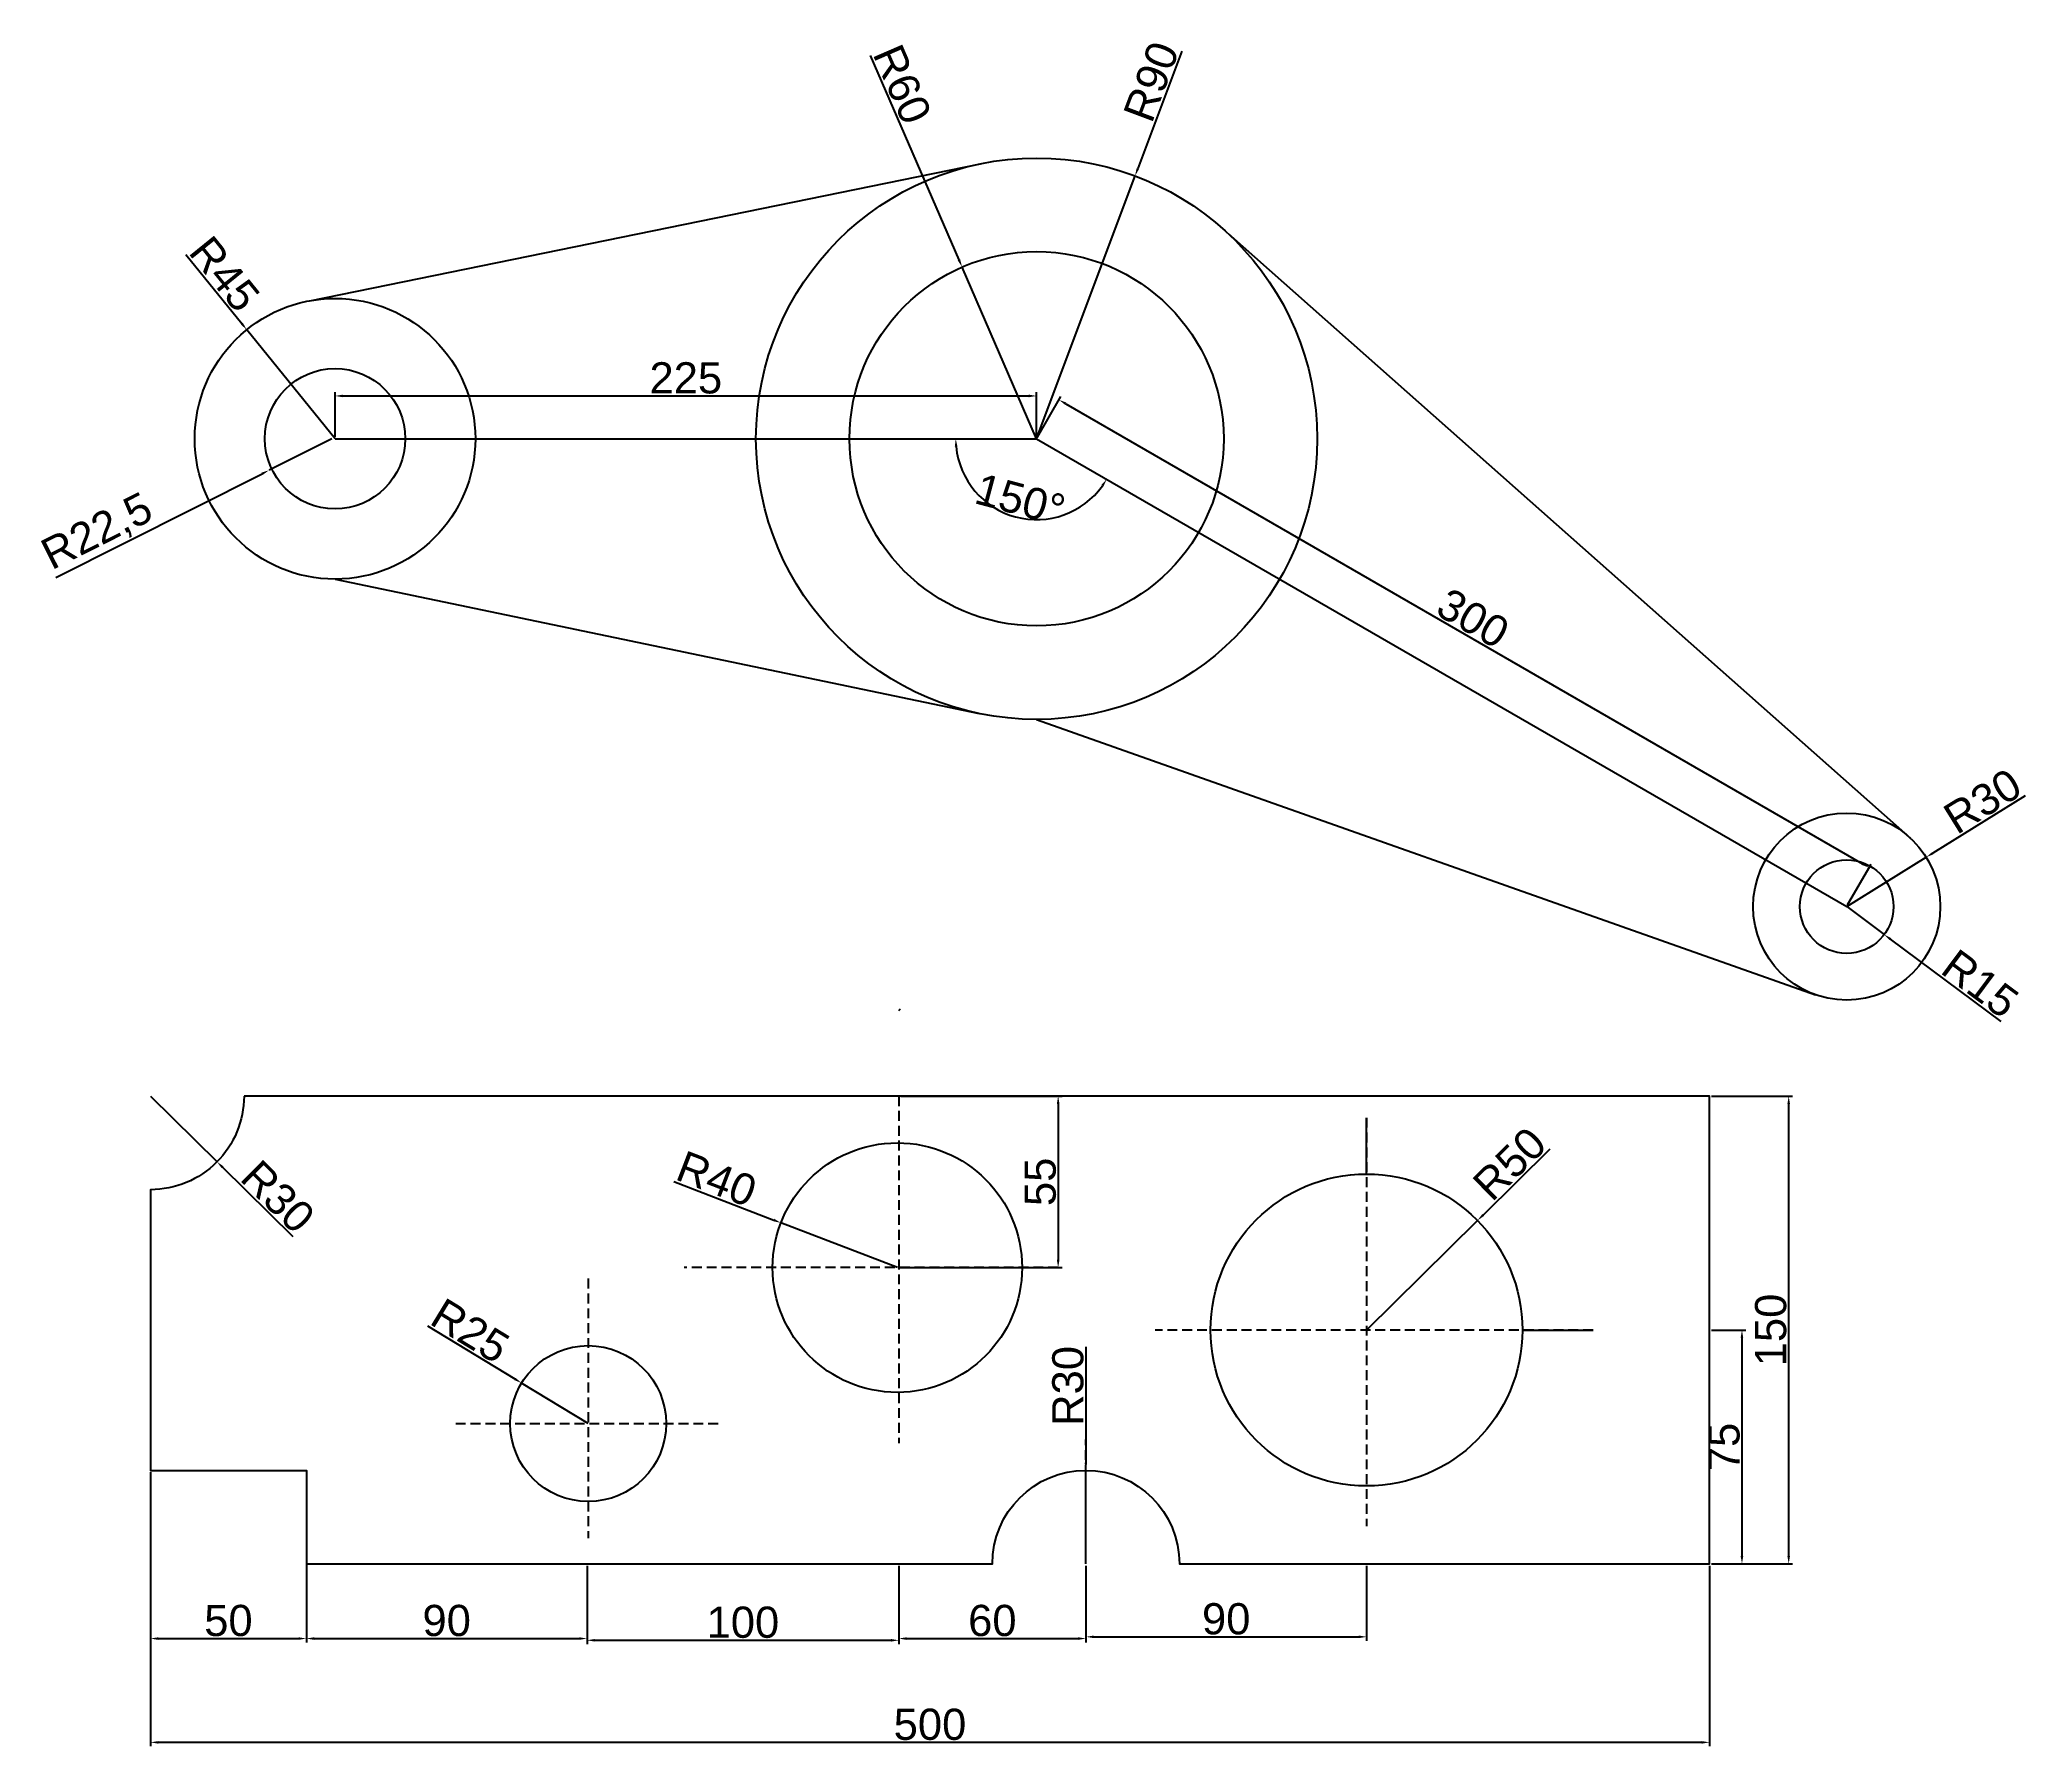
# Model space of a CAD drawing. Header units: millimetres. Extents: x 3122 to 3759, y 1299 to 1846.
import ezdxf

# ---------------------------------------------------------------- set-up
doc = ezdxf.new("R2010")
doc.units = ezdxf.units.MM
doc.linetypes.add('HIDDEN2', pattern=[4.7625, 3.175, -1.5875])
doc.styles.get("Standard").update_dxf_attribs({"font": 'arial.ttf'})
doc.dimstyles.new('ISO-25', dxfattribs={"dimtxt": 2.5, "dimasz": 2.5, "dimexe": 1.25, "dimexo": 0.625, "dimtad": 1, "dimtxsty": 'Standard', "dimcen": 2.5, "dimadec": 0, "dimazin": 0, "dimtfac": 1, "dimtmove": 0, "dimatfit": 3, "dimfxl": 1, "dimarcsym": 0})

# ---------------------------------------------------------------- blocks, each defined once
blk = doc.blocks.new('*D35')
at = {"color": 0, "linetype": 'Continuous', "lineweight": -2, "transparency": 16777216}
for p, q in [((3217.17, 1718.46), (3217.17, 1732.81)), ((3442.17, 1718.46), (3442.17, 1732.81)), ((3219.67, 1731.56), (3439.67, 1731.56))]:
    blk.add_line(p, q, dxfattribs=at)
at = {"color": 0, "linetype": 'Continuous', "transparency": 16777216}
for points in [[(3219.67, 1731.98), (3219.67, 1731.14), (3217.17, 1731.56)], [(3439.67, 1731.98), (3439.67, 1731.14), (3442.17, 1731.56)]]:
    blk.add_solid(points, dxfattribs=at)
at = {"layer": 'Defpoints', "color": 0, "linetype": 'Continuous', "transparency": 16777216}
for p in [(3442.17, 1731.56), (3217.17, 1717.83), (3442.17, 1717.83)]:
    blk.add_point(p, dxfattribs=at)
at = {"color": 0, "linetype": 'Continuous', "transparency": 16777216, "insert": (3329.67, 1737.29), "char_height": 10, "attachment_point": 5}
blk.add_mtext('225', dxfattribs=at)
blk = doc.blocks.new('*D36')
at = {"color": 0, "linetype": 'Continuous', "lineweight": -2, "transparency": 16777216}
for p, q in [((3442.49, 1718.38), (3449.99, 1731.38)), ((3451.53, 1729.05), (3707.01, 1581.55)), ((3702.29, 1568.38), (3709.8, 1581.38))]:
    blk.add_line(p, q, dxfattribs=at)
at = {"color": 0, "linetype": 'Continuous', "transparency": 16777216}
for points in [[(3451.74, 1729.41), (3451.33, 1728.69), (3449.37, 1730.3)], [(3707.22, 1581.91), (3706.8, 1581.19), (3709.18, 1580.3)]]:
    blk.add_solid(points, dxfattribs=at)
at = {"layer": 'Defpoints', "color": 0, "linetype": 'Continuous', "transparency": 16777216}
for p in [(3442.17, 1717.83), (3709.18, 1580.3), (3701.98, 1567.83)]:
    blk.add_point(p, dxfattribs=at)
at = {"color": 0, "linetype": 'Continuous', "transparency": 16777216, "insert": (3582.14, 1660.26), "char_height": 10, "attachment_point": 5, "rotation": 330}
blk.add_mtext('300', dxfattribs=at)
blk = doc.blocks.new('*D25')
at = {"color": 0, "linetype": 'Continuous', "lineweight": -2, "transparency": 16777216}
for p, q in [((3169.36, 1776.87), (3187.28, 1754.75)), ((3217.17, 1717.83), (3188.85, 1752.8))]:
    blk.add_line(p, q, dxfattribs=at)
at = {"color": 0, "linetype": 'Continuous', "transparency": 16777216}
blk.add_solid([(3187.6, 1755.01), (3186.95, 1754.48), (3188.85, 1752.8)], dxfattribs=at)
at = {"layer": 'Defpoints', "color": 0, "linetype": 'Continuous', "transparency": 16777216}
for p in [(3188.85, 1752.8), (3217.17, 1717.83)]:
    blk.add_point(p, dxfattribs=at)
at = {"color": 0, "linetype": 'Continuous', "transparency": 16777216, "insert": (3181.74, 1770.66), "char_height": 10, "attachment_point": 5, "rotation": 309.0035}
blk.add_mtext('R45', dxfattribs=at)
blk = doc.blocks.new('*D26')
at = {"color": 0, "linetype": 'Continuous', "lineweight": -2, "transparency": 16777216}
for p, q in [((3216.11, 1717.83), (3196.01, 1707.73)), ((3127.62, 1673.36), (3193.77, 1706.61))]:
    blk.add_line(p, q, dxfattribs=at)
at = {"color": 0, "linetype": 'Continuous', "transparency": 16777216}
blk.add_solid([(3193.59, 1706.98), (3193.96, 1706.24), (3196.01, 1707.73)], dxfattribs=at)
at = {"layer": 'Defpoints', "color": 0, "linetype": 'Continuous', "transparency": 16777216}
for p in [(3216.11, 1717.83), (3196.01, 1707.73)]:
    blk.add_point(p, dxfattribs=at)
at = {"color": 0, "linetype": 'Continuous', "transparency": 16777216, "insert": (3141.12, 1687.57), "char_height": 10, "attachment_point": 5, "rotation": 26.68329}
blk.add_mtext('R22,5', dxfattribs=at)
blk = doc.blocks.new('*D27')
at = {"color": 0, "linetype": 'Continuous', "lineweight": -2, "transparency": 16777216}
for p, q in [((3488.72, 1842.07), (3474.63, 1804.45)), ((3442.17, 1717.83), (3473.75, 1802.11))]:
    blk.add_line(p, q, dxfattribs=at)
at = {"color": 0, "linetype": 'Continuous', "transparency": 16777216}
blk.add_solid([(3474.24, 1804.6), (3475.02, 1804.31), (3473.75, 1802.11)], dxfattribs=at)
at = {"layer": 'Defpoints', "color": 0, "linetype": 'Continuous', "transparency": 16777216}
for p in [(3473.75, 1802.11), (3442.17, 1717.83)]:
    blk.add_point(p, dxfattribs=at)
at = {"color": 0, "linetype": 'Continuous', "transparency": 16777216, "insert": (3478.95, 1832.33), "char_height": 10, "attachment_point": 5, "rotation": 69.45988}
blk.add_mtext('R90', dxfattribs=at)
blk = doc.blocks.new('*D28')
at = {"color": 0, "linetype": 'Continuous', "lineweight": -2, "transparency": 16777216}
for p, q in [((3388.82, 1840.72), (3417.28, 1775.16)), ((3442.17, 1717.83), (3418.28, 1772.87))]:
    blk.add_line(p, q, dxfattribs=at)
at = {"color": 0, "linetype": 'Continuous', "transparency": 16777216}
blk.add_solid([(3417.67, 1775.33), (3416.9, 1775), (3418.28, 1772.87)], dxfattribs=at)
at = {"layer": 'Defpoints', "color": 0, "linetype": 'Continuous', "transparency": 16777216}
for p in [(3418.28, 1772.87), (3442.17, 1717.83)]:
    blk.add_point(p, dxfattribs=at)
at = {"color": 0, "linetype": 'Continuous', "transparency": 16777216, "insert": (3399.08, 1831.49), "char_height": 10, "attachment_point": 5, "rotation": 293.46771}
blk.add_mtext('R60', dxfattribs=at)
blk = doc.blocks.new('*D29')
at = {"color": 0, "linetype": 'Continuous', "lineweight": -2, "transparency": 16777216}
for p, q in [((3759.26, 1603.36), (3729.6, 1584.97)), ((3701.98, 1567.83), (3727.47, 1583.65))]:
    blk.add_line(p, q, dxfattribs=at)
at = {"color": 0, "linetype": 'Continuous', "transparency": 16777216}
blk.add_solid([(3729.38, 1585.32), (3729.82, 1584.61), (3727.47, 1583.65)], dxfattribs=at)
at = {"layer": 'Defpoints', "color": 0, "linetype": 'Continuous', "transparency": 16777216}
for p in [(3727.47, 1583.65), (3701.98, 1567.83)]:
    blk.add_point(p, dxfattribs=at)
at = {"color": 0, "linetype": 'Continuous', "transparency": 16777216, "insert": (3745.56, 1601.62), "char_height": 10, "attachment_point": 5, "rotation": 31.81241}
blk.add_mtext('R30', dxfattribs=at)
blk = doc.blocks.new('*D30')
at = {"color": 0, "linetype": 'Continuous', "lineweight": -2, "transparency": 16777216}
for p, q in [((3701.98, 1567.83), (3714.01, 1558.87)), ((3751.48, 1530.96), (3716.01, 1557.38))]:
    blk.add_line(p, q, dxfattribs=at)
at = {"color": 0, "linetype": 'Continuous', "transparency": 16777216}
blk.add_solid([(3716.26, 1557.71), (3715.77, 1557.05), (3714.01, 1558.87)], dxfattribs=at)
at = {"layer": 'Defpoints', "color": 0, "linetype": 'Continuous', "transparency": 16777216}
for p in [(3701.98, 1567.83), (3714.01, 1558.87)]:
    blk.add_point(p, dxfattribs=at)
at = {"color": 0, "linetype": 'Continuous', "transparency": 16777216, "insert": (3744.79, 1543.09), "char_height": 10, "attachment_point": 5, "rotation": 323.315}
blk.add_mtext('R15', dxfattribs=at)
blk = doc.blocks.new('*D37')
at = {"color": 0, "linetype": 'Continuous', "lineweight": -2, "transparency": 16777216}
blk.add_arc((3442.17, 1717.83), 25.94, 185.52471, 324.47529, dxfattribs=at)
at = {"color": 0, "linetype": 'Continuous', "transparency": 16777216}
for points in [[(3415.94, 1715.32), (3416.77, 1715.36), (3416.24, 1717.83)], [(3462.93, 1702.99), (3463.63, 1702.54), (3464.64, 1704.87)]]:
    blk.add_solid(points, dxfattribs=at)
at = {"layer": 'Defpoints', "color": 0, "linetype": 'Continuous', "transparency": 16777216}
for p in [(3217.17, 1717.83), (3442.17, 1717.83), (3442.17, 1717.83), (3425.5, 1697.97), (3701.98, 1567.83)]:
    blk.add_point(p, dxfattribs=at)
at = {"color": 0, "linetype": 'Continuous', "transparency": 16777216, "insert": (3436.94, 1698.32), "char_height": 10, "attachment_point": 5, "rotation": 345}
blk.add_mtext('150°', dxfattribs=at)
blk = doc.blocks.new('*D38')
at = {"color": 0, "linetype": 'Continuous', "lineweight": -2, "transparency": 16777216}
for p, q in [((3157.98, 1386.44), (3157.98, 1331.89)), ((3207.98, 1386.44), (3207.98, 1331.89)), ((3160.48, 1333.14), (3205.48, 1333.14))]:
    blk.add_line(p, q, dxfattribs=at)
at = {"color": 0, "linetype": 'Continuous', "transparency": 16777216}
for points in [[(3160.48, 1333.55), (3160.48, 1332.72), (3157.98, 1333.14)], [(3205.48, 1333.55), (3205.48, 1332.72), (3207.98, 1333.14)]]:
    blk.add_solid(points, dxfattribs=at)
at = {"layer": 'Defpoints', "color": 0, "linetype": 'Continuous', "transparency": 16777216}
for p in [(3157.98, 1387.07), (3207.98, 1387.07), (3207.98, 1333.14)]:
    blk.add_point(p, dxfattribs=at)
at = {"color": 0, "linetype": 'Continuous', "transparency": 16777216, "insert": (3182.98, 1338.87), "char_height": 10, "attachment_point": 5}
blk.add_mtext('50', dxfattribs=at)
blk = doc.blocks.new('*D39')
at = {"color": 0, "linetype": 'Continuous', "lineweight": -2, "transparency": 16777216}
for p, q in [((3207.98, 1356.44), (3207.98, 1331.89)), ((3297.98, 1356.44), (3297.98, 1331.89)), ((3210.48, 1333.14), (3295.48, 1333.14))]:
    blk.add_line(p, q, dxfattribs=at)
at = {"color": 0, "linetype": 'Continuous', "transparency": 16777216}
for points in [[(3210.48, 1333.55), (3210.48, 1332.72), (3207.98, 1333.14)], [(3295.48, 1333.55), (3295.48, 1332.72), (3297.98, 1333.14)]]:
    blk.add_solid(points, dxfattribs=at)
at = {"layer": 'Defpoints', "color": 0, "linetype": 'Continuous', "transparency": 16777216}
for p in [(3207.98, 1357.07), (3297.98, 1357.07), (3297.98, 1333.14)]:
    blk.add_point(p, dxfattribs=at)
at = {"color": 0, "linetype": 'Continuous', "transparency": 16777216, "insert": (3252.98, 1338.87), "char_height": 10, "attachment_point": 5}
blk.add_mtext('90', dxfattribs=at)
blk = doc.blocks.new('*D40')
at = {"color": 0, "linetype": 'Continuous', "lineweight": -2, "transparency": 16777216}
for p, q in [((3297.98, 1356.44), (3297.98, 1331.33)), ((3397.98, 1356.44), (3397.98, 1331.33)), ((3300.48, 1332.58), (3395.48, 1332.58))]:
    blk.add_line(p, q, dxfattribs=at)
at = {"color": 0, "linetype": 'Continuous', "transparency": 16777216}
for points in [[(3300.48, 1333), (3300.48, 1332.16), (3297.98, 1332.58)], [(3395.48, 1333), (3395.48, 1332.16), (3397.98, 1332.58)]]:
    blk.add_solid(points, dxfattribs=at)
at = {"layer": 'Defpoints', "color": 0, "linetype": 'Continuous', "transparency": 16777216}
for p in [(3297.98, 1357.07), (3397.98, 1357.07), (3397.98, 1332.58)]:
    blk.add_point(p, dxfattribs=at)
at = {"color": 0, "linetype": 'Continuous', "transparency": 16777216, "insert": (3347.98, 1338.31), "char_height": 10, "attachment_point": 5}
blk.add_mtext('100', dxfattribs=at)
blk = doc.blocks.new('*D41')
at = {"color": 0, "linetype": 'Continuous', "lineweight": -2, "transparency": 16777216}
for p, q in [((3397.98, 1356.44), (3397.98, 1331.89)), ((3457.98, 1356.44), (3457.98, 1331.89)), ((3400.48, 1333.14), (3455.48, 1333.14))]:
    blk.add_line(p, q, dxfattribs=at)
at = {"color": 0, "linetype": 'Continuous', "transparency": 16777216}
for points in [[(3400.48, 1333.55), (3400.48, 1332.72), (3397.98, 1333.14)], [(3455.48, 1333.55), (3455.48, 1332.72), (3457.98, 1333.14)]]:
    blk.add_solid(points, dxfattribs=at)
at = {"layer": 'Defpoints', "color": 0, "linetype": 'Continuous', "transparency": 16777216}
for p in [(3397.98, 1357.07), (3457.98, 1357.07), (3457.98, 1333.14)]:
    blk.add_point(p, dxfattribs=at)
at = {"color": 0, "linetype": 'Continuous', "transparency": 16777216, "insert": (3427.98, 1338.87), "char_height": 10, "attachment_point": 5}
blk.add_mtext('60', dxfattribs=at)
blk = doc.blocks.new('*D42')
at = {"color": 0, "linetype": 'Continuous', "lineweight": -2, "transparency": 16777216}
for p, q in [((3457.98, 1356.44), (3457.98, 1332.44)), ((3547.98, 1356.44), (3547.98, 1332.44)), ((3460.48, 1333.69), (3545.48, 1333.69))]:
    blk.add_line(p, q, dxfattribs=at)
at = {"color": 0, "linetype": 'Continuous', "transparency": 16777216}
for points in [[(3460.48, 1334.11), (3460.48, 1333.27), (3457.98, 1333.69)], [(3545.48, 1334.11), (3545.48, 1333.27), (3547.98, 1333.69)]]:
    blk.add_solid(points, dxfattribs=at)
at = {"layer": 'Defpoints', "color": 0, "linetype": 'Continuous', "transparency": 16777216}
for p in [(3457.98, 1357.07), (3547.98, 1357.07), (3547.98, 1333.69)]:
    blk.add_point(p, dxfattribs=at)
at = {"color": 0, "linetype": 'Continuous', "transparency": 16777216, "insert": (3502.98, 1339.42), "char_height": 10, "attachment_point": 5}
blk.add_mtext('90', dxfattribs=at)
blk = doc.blocks.new('*D43')
at = {"color": 0, "linetype": 'Continuous', "lineweight": -2, "transparency": 16777216}
for p, q in [((3157.98, 1356.44), (3157.98, 1298.6)), ((3657.98, 1356.44), (3657.98, 1298.6)), ((3655.48, 1299.85), (3160.48, 1299.85))]:
    blk.add_line(p, q, dxfattribs=at)
at = {"color": 0, "linetype": 'Continuous', "transparency": 16777216}
for points in [[(3160.48, 1300.26), (3160.48, 1299.43), (3157.98, 1299.85)], [(3655.48, 1300.26), (3655.48, 1299.43), (3657.98, 1299.85)]]:
    blk.add_solid(points, dxfattribs=at)
at = {"layer": 'Defpoints', "color": 0, "linetype": 'Continuous', "transparency": 16777216}
for p in [(3157.98, 1357.07), (3657.98, 1357.07), (3157.98, 1299.85)]:
    blk.add_point(p, dxfattribs=at)
at = {"color": 0, "linetype": 'Continuous', "transparency": 16777216, "insert": (3407.98, 1305.58), "char_height": 10, "attachment_point": 5}
blk.add_mtext('500', dxfattribs=at)
blk = doc.blocks.new('*D44')
at = {"color": 0, "linetype": 'Continuous', "lineweight": -2, "transparency": 16777216}
for p, q in [((3658.6, 1507.07), (3684.63, 1507.07)), ((3683.38, 1359.57), (3683.38, 1504.57)), ((3658.6, 1357.07), (3684.63, 1357.07))]:
    blk.add_line(p, q, dxfattribs=at)
at = {"color": 0, "linetype": 'Continuous', "transparency": 16777216}
for points in [[(3682.96, 1504.57), (3683.79, 1504.57), (3683.38, 1507.07)], [(3682.96, 1359.57), (3683.79, 1359.57), (3683.38, 1357.07)]]:
    blk.add_solid(points, dxfattribs=at)
at = {"layer": 'Defpoints', "color": 0, "linetype": 'Continuous', "transparency": 16777216}
for p in [(3657.98, 1507.07), (3683.38, 1507.07), (3657.98, 1357.07)]:
    blk.add_point(p, dxfattribs=at)
at = {"color": 0, "linetype": 'Continuous', "transparency": 16777216, "insert": (3677.65, 1432.07), "char_height": 10, "attachment_point": 5, "rotation": 90}
blk.add_mtext('150', dxfattribs=at)
blk = doc.blocks.new('*D45')
at = {"color": 0, "linetype": 'Continuous', "lineweight": -2, "transparency": 16777216}
for p, q in [((3658.6, 1432.07), (3669.64, 1432.07)), ((3668.39, 1429.57), (3668.39, 1359.57)), ((3658.6, 1357.07), (3669.64, 1357.07))]:
    blk.add_line(p, q, dxfattribs=at)
at = {"color": 0, "linetype": 'Continuous', "transparency": 16777216}
for points in [[(3667.97, 1429.57), (3668.8, 1429.57), (3668.39, 1432.07)], [(3667.97, 1359.57), (3668.8, 1359.57), (3668.39, 1357.07)]]:
    blk.add_solid(points, dxfattribs=at)
at = {"layer": 'Defpoints', "color": 0, "linetype": 'Continuous', "transparency": 16777216}
for p in [(3657.98, 1432.07), (3657.98, 1357.07), (3668.39, 1357.07)]:
    blk.add_point(p, dxfattribs=at)
at = {"color": 0, "linetype": 'Continuous', "transparency": 16777216, "insert": (3662.68, 1394.57), "char_height": 10, "attachment_point": 5, "rotation": 90}
blk.add_mtext('75', dxfattribs=at)
blk = doc.blocks.new('*D46')
at = {"color": 0, "linetype": 'Continuous', "lineweight": -2, "transparency": 16777216}
for p, q in [((3157.98, 1507.07), (3179.33, 1486)), ((3203.75, 1461.91), (3181.11, 1484.24))]:
    blk.add_line(p, q, dxfattribs=at)
at = {"color": 0, "linetype": 'Continuous', "transparency": 16777216}
blk.add_solid([(3181.41, 1484.54), (3180.82, 1483.94), (3179.33, 1486)], dxfattribs=at)
at = {"layer": 'Defpoints', "color": 0, "linetype": 'Continuous', "transparency": 16777216}
for p in [(3157.98, 1507.07), (3179.33, 1486)]:
    blk.add_point(p, dxfattribs=at)
at = {"color": 0, "linetype": 'Continuous', "transparency": 16777216, "insert": (3198.84, 1474.81), "char_height": 10, "attachment_point": 5, "rotation": 315.39014}
blk.add_mtext('R30', dxfattribs=at)
blk = doc.blocks.new('*D31')
at = {"color": 0, "linetype": 'Continuous', "lineweight": -2, "transparency": 16777216}
for p, q in [((3246.78, 1433.45), (3274.87, 1416.36)), ((3298.36, 1402.06), (3277, 1415.06))]:
    blk.add_line(p, q, dxfattribs=at)
at = {"color": 0, "linetype": 'Continuous', "transparency": 16777216}
blk.add_solid([(3275.08, 1416.71), (3274.65, 1416), (3277, 1415.06)], dxfattribs=at)
at = {"layer": 'Defpoints', "color": 0, "linetype": 'Continuous', "transparency": 16777216}
for p in [(3277, 1415.06), (3298.36, 1402.06)]:
    blk.add_point(p, dxfattribs=at)
at = {"color": 0, "linetype": 'Continuous', "transparency": 16777216, "insert": (3260.53, 1431.79), "char_height": 10, "attachment_point": 5, "rotation": 328.67874}
blk.add_mtext('R25', dxfattribs=at)
blk = doc.blocks.new('*D32')
at = {"color": 0, "linetype": 'Continuous', "lineweight": -2, "transparency": 16777216}
for p, q in [((3325.78, 1479.67), (3357.85, 1467.33)), ((3397.51, 1452.07), (3360.18, 1466.43))]:
    blk.add_line(p, q, dxfattribs=at)
at = {"color": 0, "linetype": 'Continuous', "transparency": 16777216}
blk.add_solid([(3358, 1467.72), (3357.7, 1466.94), (3360.18, 1466.43)], dxfattribs=at)
at = {"layer": 'Defpoints', "color": 0, "linetype": 'Continuous', "transparency": 16777216}
for p in [(3360.18, 1466.43), (3397.51, 1452.07)]:
    blk.add_point(p, dxfattribs=at)
at = {"color": 0, "linetype": 'Continuous', "transparency": 16777216, "insert": (3339.55, 1480.51), "char_height": 10, "attachment_point": 5, "rotation": 338.95102}
blk.add_mtext('R40', dxfattribs=at)
blk = doc.blocks.new('*D33')
at = {"color": 0, "linetype": 'Continuous', "lineweight": -2, "transparency": 16777216}
for p, q in [((3457.98, 1426.69), (3457.98, 1389.57)), ((3457.98, 1357.07), (3457.98, 1387.07))]:
    blk.add_line(p, q, dxfattribs=at)
at = {"color": 0, "linetype": 'Continuous', "transparency": 16777216}
blk.add_solid([(3457.56, 1389.57), (3458.39, 1389.57), (3457.98, 1387.07)], dxfattribs=at)
at = {"layer": 'Defpoints', "color": 0, "linetype": 'Continuous', "transparency": 16777216}
for p in [(3457.98, 1387.07), (3457.98, 1357.07)]:
    blk.add_point(p, dxfattribs=at)
at = {"color": 0, "linetype": 'Continuous', "transparency": 16777216, "insert": (3452.24, 1414.14), "char_height": 10, "attachment_point": 5, "rotation": 90}
blk.add_mtext('R30', dxfattribs=at)
blk = doc.blocks.new('*D34')
at = {"color": 0, "linetype": 'Continuous', "lineweight": -2, "transparency": 16777216}
for p, q in [((3606.82, 1490.08), (3585.36, 1468.92)), ((3547.98, 1432.07), (3583.58, 1467.17))]:
    blk.add_line(p, q, dxfattribs=at)
at = {"color": 0, "linetype": 'Continuous', "transparency": 16777216}
blk.add_solid([(3585.07, 1469.22), (3585.65, 1468.63), (3583.58, 1467.17)], dxfattribs=at)
at = {"layer": 'Defpoints', "color": 0, "linetype": 'Continuous', "transparency": 16777216}
for p in [(3583.58, 1467.17), (3547.98, 1432.07)]:
    blk.add_point(p, dxfattribs=at)
at = {"color": 0, "linetype": 'Continuous', "transparency": 16777216, "insert": (3593.86, 1485.35), "char_height": 10, "attachment_point": 5, "rotation": 44.59468}
blk.add_mtext('R50', dxfattribs=at)
blk = doc.blocks.new('*D47')
at = {"color": 0, "linetype": 'Continuous', "lineweight": -2, "transparency": 16777216}
for p, q in [((3398.64, 1507.07), (3450.34, 1507.07)), ((3449.09, 1504.57), (3449.09, 1454.57)), ((3398.14, 1452.07), (3450.34, 1452.07))]:
    blk.add_line(p, q, dxfattribs=at)
at = {"color": 0, "linetype": 'Continuous', "transparency": 16777216}
for points in [[(3448.67, 1504.57), (3449.51, 1504.57), (3449.09, 1507.07)], [(3448.67, 1454.57), (3449.51, 1454.57), (3449.09, 1452.07)]]:
    blk.add_solid(points, dxfattribs=at)
at = {"layer": 'Defpoints', "color": 0, "linetype": 'Continuous', "transparency": 16777216}
for p in [(3398.01, 1507.07), (3397.51, 1452.07), (3449.09, 1452.07)]:
    blk.add_point(p, dxfattribs=at)
at = {"color": 0, "linetype": 'Continuous', "transparency": 16777216, "insert": (3443.38, 1479.57), "char_height": 10, "attachment_point": 5, "rotation": 90}
blk.add_mtext('55', dxfattribs=at)

msp = doc.modelspace()

# ---------------------------------------------------------------- linework, layer by layer
for p, q in [((3209.081, 1762.101), (3424.169, 1806.015)), ((3722.545, 1589.677), (3503.692, 1783.526)), ((3217.173, 1672.834), (3423.794, 1629.731)), ((3442.173, 1627.834), (3691.984, 1539.549))]:
    msp.add_line(p, q)
at = {"linetype": 'Continuous'}
for p, q in [((3398.011, 1534.527), (3398.567, 1535.082)), ((3547.976, 1482.065), (3547.976, 1500.13)), ((3480.179, 1432.065), (3480.179, 1432.065)), ((3597.976, 1432.065), (3620.641, 1432.065))]:
    msp.add_line(p, q, dxfattribs=at)
at = {"color": 251, "linetype": 'HIDDEN2', "true_color": 0x636466}
for p, q in [((3398.011, 1507.065), (3398.011, 1395.828)), ((3547.976, 1500.13), (3547.976, 1369.198)), ((3449.089, 1452.067), (3329.168, 1452.067)), ((3298.359, 1448.534), (3298.359, 1365.314)), ((3620.641, 1432.065), (3480.179, 1432.065)), ((3255.884, 1402.063), (3341.382, 1402.063)), ((3457.976, 1357.065), (3457.976, 1396.938))]:
    msp.add_line(p, q, dxfattribs=at)
msp.add_lwpolyline([(3217.173, 1717.834), (3442.173, 1717.834), (3701.981, 1567.834)])
msp.add_lwpolyline([(3187.976, 1507.065, -0.4142136), (3157.976, 1477.065), (3157.976, 1387.065), (3207.976, 1387.065), (3207.976, 1357.065), (3297.976, 1357.065), (3397.976, 1357.065), (3427.976, 1357.065, -1), (3487.976, 1357.065), (3547.976, 1357.065), (3657.976, 1357.065), (3657.976, 1507.065)], format="xyb", close=True)
for centre, radius in [((3442.173, 1717.834), 90), ((3442.173, 1717.834), 60), ((3217.173, 1717.834), 45), ((3217.173, 1717.834), 22.5), ((3701.981, 1567.834), 30), ((3701.981, 1567.834), 15), ((3397.513, 1452.067), 40), ((3547.976, 1432.065), 50), ((3298.359, 1402.063), 25)]:
    msp.add_circle(centre, radius)

# ---------------------------------------------------------------- dimensions: what is measured, and where the dimension line sits
at = {"linetype": 'Continuous'}
for center, mpoint, picture, middle in [((3442.173, 1717.834), (3418.279, 1772.871), '*D28', (3393.822, 1829.205)), ((3442.173, 1717.834), (3473.751, 1802.113), '*D27', (3484.317, 1830.315)), ((3217.173, 1717.834), (3188.851, 1752.804), '*D25', (3177.299, 1767.068)), ((3216.112, 1717.834), (3196.008, 1707.731), '*D26', (3144.095, 1681.64)), ((3701.981, 1567.834), (3727.474, 1583.649), '*D29', (3748.586, 1596.745)), ((3701.981, 1567.834), (3714.01, 1558.873), '*D30', (3741.369, 1538.491)), ((3157.976, 1507.065), (3179.333, 1485.997), '*D46', (3194.813, 1470.726)), ((3547.976, 1432.065), (3583.58, 1467.169), '*D34', (3597.879, 1481.267)), ((3397.513, 1452.067), (3360.182, 1466.434), '*D32', (3337.496, 1475.164)), ((3298.359, 1402.063), (3277.002, 1415.059), '*D31', (3257.549, 1426.897)), ((3457.976, 1357.065), (3457.976, 1387.065), '*D33', (3457.976, 1414.136))]:
    dim = msp.add_radius_dim(center=center, mpoint=mpoint, dimstyle='ISO-25', override={"dimtxt": 10}, dxfattribs=at)
    dim.commit()
    dim.dimension.update_dxf_attribs({"geometry": picture, "text_midpoint": middle, "dimtype": 164})
for base, p1, p2, picture, middle in [((3442.173, 1731.561), (3217.173, 1717.834), (3442.173, 1717.834), '*D35', (3329.673, 1737.292)), ((3207.976, 1333.136), (3157.976, 1387.065), (3207.976, 1387.065), '*D38', (3182.976, 1338.867)), ((3157.976, 1299.848), (3657.976, 1357.065), (3157.976, 1357.065), '*D43', (3407.976, 1305.579)), ((3297.976, 1333.136), (3207.976, 1357.065), (3297.976, 1357.065), '*D39', (3252.976, 1338.867)), ((3397.976, 1332.581), (3297.976, 1357.065), (3397.976, 1357.065), '*D40', (3347.976, 1338.312)), ((3547.976, 1333.691), (3457.976, 1357.065), (3547.976, 1357.065), '*D42', (3502.976, 1339.421))]:
    dim = msp.add_linear_dim(base=base, p1=p1, p2=p2, dimstyle='ISO-25', override={"dimtxt": 10}, dxfattribs=at)
    dim.commit()
    dim.dimension.update_dxf_attribs({"geometry": picture, "text_midpoint": middle})
for p1, p2, distance, picture, middle in [((3442.173, 1717.834), (3701.981, 1567.834), 14.391, '*D36', (3582.139, 1660.263)), ((3397.976, 1357.065), (3457.976, 1357.065), -23.929, '*D41', (3427.976, 1338.867))]:
    dim = msp.add_aligned_dim(p1=p1, p2=p2, distance=distance, dimstyle='ISO-25', override={"dimtxt": 10}, dxfattribs=at)
    dim.commit()
    dim.dimension.update_dxf_attribs({"geometry": picture, "text_midpoint": middle})
dim = msp.add_angular_dim_2l(base=(3425.501, 1697.965), line1=((3442.173, 1717.834), (3701.981, 1567.834)), line2=((3217.173, 1717.834), (3442.173, 1717.834)), dimstyle='ISO-25', override={"dimtxt": 10}, dxfattribs=at)
dim.commit()
dim.dimension.update_dxf_attribs({"geometry": '*D37', "text_midpoint": (3436.943, 1698.317)})
for base, p1, p2, picture, middle in [((3449.089, 1452.067), (3398.011, 1507.065), (3397.513, 1452.067), '*D47', (3443.378, 1479.566)), ((3683.377, 1507.065), (3657.976, 1357.065), (3657.976, 1507.065), '*D44', (3677.647, 1432.065)), ((3668.387, 1357.065), (3657.976, 1432.065), (3657.976, 1357.065), '*D45', (3662.677, 1394.565))]:
    dim = msp.add_linear_dim(base=base, p1=p1, p2=p2, angle=90, dimstyle='ISO-25', override={"dimtxt": 10}, dxfattribs=at)
    dim.commit()
    dim.dimension.update_dxf_attribs({"geometry": picture, "text_midpoint": middle})

doc.saveas('drawing.dxf')
